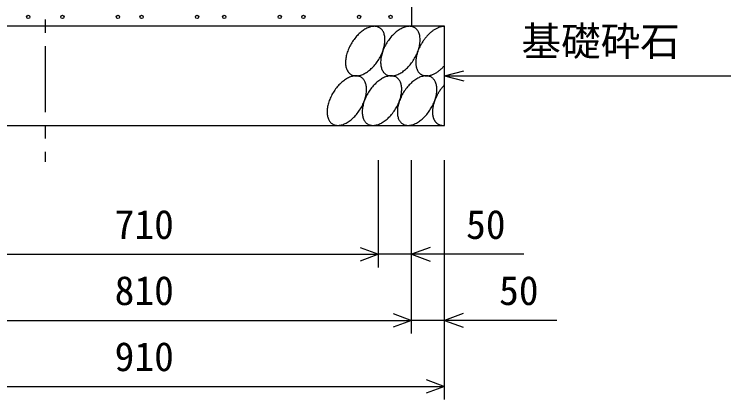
# Model space of a CAD drawing. Units: millimetres, scale not verified. Extents: x -16800 to 16800, y -5940 to 5940.
# Drawn here: x 7203 to 8288, y 2284 to 2867 of the extents above; entities that cross this region are included whole.
import ezdxf
from ezdxf.enums import TextEntityAlignment as Align

# ---------------------------------------------------------------- set-up
doc = ezdxf.new("R2010")
doc.units = ezdxf.units.MM
doc.header["$LTSCALE"] = 20
doc.linetypes.add('CHAIN1', pattern=[8, 5, -1, 1, -1])
for name, color, linetype, lineweight in [('0-0_DIM', 7, 'Continuous', 25), ('0-2_HATCH', 6, 'Continuous', 25), ('0-5_OUTLINE', 3, 'Continuous', 25)]:
    doc.layers.add(name, color=color, linetype=linetype, lineweight=lineweight)
doc.styles.add('ＭＳ ゴシック', font='')
doc.styles.get('ＭＳ ゴシック').set_extended_font_data('MS Gothic')

msp = doc.modelspace()

# ---------------------------------------------------------------- linework, layer by layer
at = {"layer": '0-0_DIM', "linetype": 'CHAIN1'}
msp.add_line((7250, 3618.77), (7250, 2643.47), dxfattribs=at)
at = {"layer": '0-0_DIM'}
for p, q in [((7855, 2773.62), (7883.98, 2781.39)), ((7855, 2773.62), (8288.31, 2773.62)), ((7855, 2773.62), (7883.98, 2765.86)), ((7755, 2483.61), (7755, 2645.95)), ((7805, 2383.61), (7805, 2645.95)), ((7855, 2283.61), (7855, 2645.95)), ((7045, 2503.61), (7755, 2503.61)), ((7975, 2503.61), (7755, 2503.61)), ((6995, 2403.61), (7805, 2403.61)), ((8025, 2403.61), (7805, 2403.61)), ((6945, 2303.61), (7855, 2303.61))]:
    msp.add_line(p, q, dxfattribs=at)
for points in [[(7726.81, 2513.87), (7755, 2503.61), (7726.81, 2493.34)], [(7833.19, 2513.87), (7805, 2503.61), (7833.19, 2493.34)], [(7776.81, 2413.87), (7805, 2403.61), (7776.81, 2393.34)], [(7883.19, 2413.87), (7855, 2403.61), (7883.19, 2393.34)], [(7826.81, 2313.87), (7855, 2303.61), (7826.81, 2293.34)]]:
    msp.add_lwpolyline(points, dxfattribs=at)
at = {"layer": '0-2_HATCH'}
for points in [[(7756.5, 2846.4), (7755.5, 2846.98), (7754.4, 2847.47), (7753.3, 2847.88), (7752.1, 2848.19), (7750.9, 2848.42), (7749.7, 2848.55), (7748.4, 2848.6), (7747.1, 2848.55), (7745.7, 2848.42), (7744.3, 2848.19), (7742.9, 2847.88), (7741.5, 2847.47), (7740.1, 2846.98), (7738.6, 2846.41), (7737.2, 2845.74), (7735.7, 2845), (7734.2, 2844.17), (7732.8, 2843.26), (7731.3, 2842.28), (7729.8, 2841.22), (7728.4, 2840.09), (7727, 2838.88), (7725.6, 2837.61), (7724.2, 2836.28), (7722.8, 2834.89), (7721.5, 2833.44), (7720.2, 2831.93), (7718.9, 2830.38), (7717.7, 2828.78), (7716.5, 2827.13), (7715.4, 2825.45), (7714.3, 2823.73), (7713.2, 2821.98), (7712.2, 2820.21), (7711.3, 2818.41), (7710.4, 2816.6), (7709.6, 2814.77), (7708.8, 2812.94), (7708.1, 2811.1)], [(7763.9, 2834.89), (7763.6, 2836.28), (7763.2, 2837.61), (7762.7, 2838.88), (7762.2, 2840.08), (7761.5, 2841.22), (7760.9, 2842.28), (7760.1, 2843.26), (7759.3, 2844.17), (7758.4, 2845), (7757.5, 2845.74), (7756.5, 2846.4)], [(7809.7, 2846.4), (7808.7, 2846.98), (7807.6, 2847.47), (7806.5, 2847.88), (7805.3, 2848.19), (7804.1, 2848.42), (7802.9, 2848.55), (7801.6, 2848.6), (7800.3, 2848.55), (7798.9, 2848.42), (7797.5, 2848.19), (7796.1, 2847.88), (7794.7, 2847.47), (7793.3, 2846.98), (7791.8, 2846.41), (7790.4, 2845.74), (7788.9, 2845), (7787.4, 2844.17), (7786, 2843.26), (7784.5, 2842.28), (7783, 2841.22), (7781.6, 2840.09), (7780.2, 2838.88), (7778.8, 2837.61), (7777.4, 2836.28), (7776, 2834.89), (7774.7, 2833.44), (7773.4, 2831.93), (7772.1, 2830.38), (7770.9, 2828.78), (7769.7, 2827.13), (7768.6, 2825.45), (7767.5, 2823.73), (7766.4, 2821.98), (7765.4, 2820.21), (7764.5, 2818.41), (7763.6, 2816.6), (7762.8, 2814.77), (7762, 2812.94), (7761.3, 2811.1)], [(7817.2, 2834.89), (7816.8, 2836.28), (7816.4, 2837.61), (7815.9, 2838.88), (7815.4, 2840.08), (7814.7, 2841.22), (7814.1, 2842.28), (7813.3, 2843.26), (7812.5, 2844.17), (7811.6, 2845), (7810.7, 2845.74), (7809.7, 2846.4)], [(7855, 2848.6), (7854.1, 2848.59), (7853.3, 2848.54), (7852.4, 2848.45), (7851.5, 2848.33), (7850.6, 2848.16), (7849.7, 2847.96), (7848.8, 2847.72), (7847.8, 2847.44), (7846.9, 2847.13), (7845.9, 2846.78), (7845, 2846.39), (7844, 2845.96), (7843.1, 2845.5), (7842.1, 2845.01), (7841.2, 2844.48), (7840.2, 2843.91), (7839.2, 2843.31), (7838.3, 2842.68), (7837.3, 2842.02), (7836.4, 2841.32), (7835.4, 2840.59), (7834.5, 2839.83), (7833.6, 2839.05), (7832.7, 2838.23), (7831.7, 2837.39), (7830.8, 2836.51), (7829.9, 2835.62), (7829.1, 2834.7), (7828.2, 2833.75), (7827.3, 2832.78), (7826.5, 2831.79), (7825.7, 2830.77), (7824.8, 2829.74), (7824, 2828.69), (7823.3, 2827.61), (7822.5, 2826.53), (7821.8, 2825.42), (7821, 2824.3), (7820.3, 2823.17)], [(7730.8, 2775.79), (7732.3, 2776.45), (7733.8, 2777.2), (7735.2, 2778.02), (7736.7, 2778.93), (7738.2, 2779.92), (7739.6, 2780.98), (7741, 2782.11), (7742.5, 2783.31), (7743.9, 2784.58), (7745.3, 2785.91), (7746.6, 2787.31), (7748, 2788.76), (7749.3, 2790.26), (7750.5, 2791.82), (7751.8, 2793.42), (7752.9, 2795.06), (7754.1, 2796.74), (7755.2, 2798.46), (7756.2, 2800.21), (7757.2, 2801.98), (7758.2, 2803.78), (7759, 2805.59), (7759.9, 2807.42), (7760.6, 2809.26), (7761.3, 2811.1), (7762, 2812.94), (7762.5, 2814.77), (7763, 2816.6), (7763.5, 2818.41), (7763.8, 2820.21), (7764.1, 2821.98), (7764.4, 2823.73), (7764.5, 2825.45), (7764.6, 2827.13), (7764.6, 2828.77), (7764.6, 2830.37), (7764.4, 2831.93), (7764.2, 2833.43), (7763.9, 2834.89)], [(7784, 2775.79), (7785.5, 2776.45), (7787, 2777.2), (7788.4, 2778.02), (7789.9, 2778.93), (7791.4, 2779.92), (7792.8, 2780.98), (7794.3, 2782.11), (7795.7, 2783.31), (7797.1, 2784.58), (7798.5, 2785.91), (7799.8, 2787.31), (7801.2, 2788.76), (7802.5, 2790.26), (7803.7, 2791.82), (7805, 2793.42), (7806.1, 2795.06), (7807.3, 2796.74), (7808.4, 2798.46), (7809.4, 2800.21), (7810.4, 2801.98), (7811.4, 2803.78), (7812.2, 2805.59), (7813.1, 2807.42), (7813.8, 2809.26), (7814.5, 2811.1), (7815.2, 2812.94), (7815.7, 2814.77), (7816.3, 2816.6), (7816.7, 2818.41), (7817.1, 2820.21), (7817.4, 2821.98), (7817.6, 2823.73), (7817.7, 2825.45), (7817.8, 2827.13), (7817.8, 2828.77), (7817.8, 2830.37), (7817.6, 2831.93), (7817.4, 2833.43), (7817.2, 2834.89)], [(7820.3, 2823.17), (7819.7, 2822.03), (7819, 2820.87), (7818.4, 2819.7), (7817.8, 2818.53), (7817.2, 2817.35), (7816.6, 2816.16), (7816.1, 2814.96), (7815.6, 2813.77), (7815.1, 2812.57), (7814.6, 2811.36), (7814.2, 2810.16), (7813.8, 2808.96), (7813.4, 2807.76), (7813.1, 2806.56), (7812.8, 2805.37), (7812.5, 2804.19), (7812.2, 2803.01), (7812, 2801.84), (7811.8, 2800.68), (7811.6, 2799.53), (7811.5, 2798.39), (7811.4, 2797.26), (7811.3, 2796.15), (7811.3, 2795.06), (7811.2, 2793.98), (7811.3, 2792.92), (7811.3, 2791.88), (7811.4, 2790.85), (7811.5, 2789.85), (7811.6, 2788.87), (7811.8, 2787.91), (7812, 2786.98), (7812.2, 2786.07), (7812.5, 2785.19), (7812.8, 2784.33), (7813.1, 2783.5), (7813.4, 2782.7), (7813.8, 2781.93), (7814.2, 2781.19)], [(7708.1, 2811.1), (7707.5, 2809.26), (7706.9, 2807.42), (7706.4, 2805.6), (7706, 2803.78), (7705.6, 2801.99), (7705.3, 2800.21), (7705.1, 2798.47), (7704.9, 2796.75), (7704.8, 2795.07), (7704.8, 2793.42), (7704.9, 2791.82), (7705, 2790.26), (7705.2, 2788.76), (7705.5, 2787.31), (7705.8, 2785.91), (7706.3, 2784.58), (7706.7, 2783.31), (7707.3, 2782.11), (7707.9, 2780.98), (7708.6, 2779.92), (7709.3, 2778.93), (7710.1, 2778.03), (7711, 2777.2), (7711.9, 2776.45), (7712.9, 2775.79), (7713.9, 2775.21), (7715, 2774.72), (7716.1, 2774.32), (7717.3, 2774), (7718.5, 2773.78), (7719.8, 2773.64), (7721.1, 2773.6), (7722.4, 2773.64), (7723.7, 2773.78), (7725.1, 2774), (7726.5, 2774.32), (7727.9, 2774.72), (7729.4, 2775.21), (7730.8, 2775.79)], [(7761.3, 2811.1), (7760.7, 2809.26), (7760.1, 2807.42), (7759.6, 2805.6), (7759.2, 2803.78), (7758.8, 2801.99), (7758.5, 2800.21), (7758.3, 2798.47), (7758.1, 2796.75), (7758, 2795.07), (7758, 2793.42), (7758.1, 2791.82), (7758.2, 2790.26), (7758.4, 2788.76), (7758.7, 2787.31), (7759.1, 2785.91), (7759.5, 2784.58), (7760, 2783.31), (7760.5, 2782.11), (7761.1, 2780.98), (7761.8, 2779.92), (7762.5, 2778.93), (7763.4, 2778.03), (7764.2, 2777.2), (7765.1, 2776.45), (7766.1, 2775.79), (7767.1, 2775.21), (7768.2, 2774.72), (7769.4, 2774.32), (7770.5, 2774), (7771.7, 2773.78), (7773, 2773.64), (7774.3, 2773.6), (7775.6, 2773.64), (7777, 2773.78), (7778.3, 2774), (7779.7, 2774.32), (7781.2, 2774.72), (7782.6, 2775.21), (7784, 2775.79)], [(7845, 2780.21), (7845.9, 2780.91), (7846.9, 2781.64), (7847.8, 2782.4), (7848.8, 2783.19), (7849.7, 2784.01), (7850.6, 2784.85), (7851.5, 2785.72), (7852.4, 2786.62), (7853.3, 2787.55), (7854.1, 2788.49), (7855, 2789.46)], [(7814.2, 2781.19), (7814.6, 2780.48), (7815.1, 2779.8), (7815.6, 2779.16), (7816.1, 2778.54), (7816.6, 2777.96), (7817.2, 2777.42), (7817.8, 2776.91), (7818.4, 2776.43), (7819, 2775.99), (7819.7, 2775.58), (7820.3, 2775.22), (7821, 2774.89), (7821.8, 2774.59), (7822.5, 2774.33), (7823.3, 2774.12), (7824, 2773.94), (7824.8, 2773.79), (7825.7, 2773.69), (7826.5, 2773.62), (7827.3, 2773.6), (7828.2, 2773.61), (7829.1, 2773.66), (7829.9, 2773.75), (7830.8, 2773.88), (7831.7, 2774.04), (7832.7, 2774.24), (7833.6, 2774.49), (7834.5, 2774.77), (7835.4, 2775.08), (7836.4, 2775.44), (7837.3, 2775.83), (7838.3, 2776.25), (7839.2, 2776.72), (7840.2, 2777.21), (7841.2, 2777.75), (7842.1, 2778.31), (7843.1, 2778.91), (7844, 2779.55), (7845, 2780.21)], [(7728.7, 2771.41), (7727.6, 2771.99), (7726.5, 2772.48), (7725.4, 2772.89), (7724.2, 2773.2), (7723, 2773.43), (7721.8, 2773.56), (7720.5, 2773.61), (7719.2, 2773.56), (7717.8, 2773.43), (7716.4, 2773.2), (7715, 2772.89), (7713.6, 2772.48), (7712.2, 2771.99), (7710.7, 2771.42), (7709.3, 2770.75), (7707.8, 2770.01), (7706.3, 2769.18), (7704.9, 2768.27), (7703.4, 2767.29), (7702, 2766.23), (7700.5, 2765.1), (7699.1, 2763.89), (7697.7, 2762.62), (7696.3, 2761.29), (7694.9, 2759.9), (7693.6, 2758.45), (7692.3, 2756.94), (7691, 2755.39), (7689.8, 2753.79), (7688.6, 2752.14), (7687.5, 2750.46), (7686.4, 2748.74), (7685.3, 2746.99), (7684.3, 2745.22), (7683.4, 2743.42), (7682.5, 2741.61), (7681.7, 2739.78), (7680.9, 2737.95), (7680.2, 2736.11)], [(7736.1, 2759.89), (7735.7, 2761.29), (7735.3, 2762.62), (7734.8, 2763.89), (7734.3, 2765.09), (7733.6, 2766.23), (7733, 2767.29), (7732.2, 2768.27), (7731.4, 2769.18), (7730.5, 2770.01), (7729.6, 2770.75), (7728.7, 2771.41)], [(7781.9, 2771.41), (7780.8, 2771.99), (7779.7, 2772.48), (7778.6, 2772.89), (7777.5, 2773.2), (7776.2, 2773.43), (7775, 2773.56), (7773.7, 2773.61), (7772.4, 2773.56), (7771, 2773.43), (7769.6, 2773.2), (7768.2, 2772.89), (7766.8, 2772.48), (7765.4, 2771.99), (7763.9, 2771.42), (7762.5, 2770.75), (7761, 2770.01), (7759.5, 2769.18), (7758.1, 2768.27), (7756.6, 2767.29), (7755.2, 2766.23), (7753.7, 2765.1), (7752.3, 2763.89), (7750.9, 2762.62), (7749.5, 2761.29), (7748.1, 2759.9), (7746.8, 2758.45), (7745.5, 2756.94), (7744.2, 2755.39), (7743, 2753.79), (7741.8, 2752.14), (7740.7, 2750.46), (7739.6, 2748.74), (7738.5, 2746.99), (7737.6, 2745.22), (7736.6, 2743.42), (7735.7, 2741.61), (7734.9, 2739.78), (7734.1, 2737.95), (7733.4, 2736.11)], [(7789.3, 2759.89), (7788.9, 2761.29), (7788.5, 2762.62), (7788, 2763.89), (7787.5, 2765.09), (7786.9, 2766.23), (7786.2, 2767.29), (7785.4, 2768.27), (7784.6, 2769.18), (7783.8, 2770.01), (7782.8, 2770.75), (7781.9, 2771.41)], [(7835.1, 2771.41), (7834, 2771.99), (7833, 2772.48), (7831.8, 2772.89), (7830.7, 2773.2), (7829.4, 2773.43), (7828.2, 2773.56), (7826.9, 2773.61), (7825.6, 2773.56), (7824.2, 2773.43), (7822.9, 2773.2), (7821.5, 2772.89), (7820, 2772.48), (7818.6, 2771.99), (7817.1, 2771.42), (7815.7, 2770.75), (7814.2, 2770.01), (7812.8, 2769.18), (7811.3, 2768.27), (7809.8, 2767.29), (7808.4, 2766.23), (7806.9, 2765.1), (7805.5, 2763.89), (7804.1, 2762.62), (7802.7, 2761.29), (7801.3, 2759.9), (7800, 2758.45), (7798.7, 2756.94), (7797.5, 2755.39), (7796.2, 2753.79), (7795, 2752.14), (7793.9, 2750.46), (7792.8, 2748.74), (7791.8, 2746.99), (7790.8, 2745.22), (7789.8, 2743.42), (7788.9, 2741.61), (7788.1, 2739.78), (7787.4, 2737.95), (7786.6, 2736.11)], [(7842.5, 2759.89), (7842.1, 2761.29), (7841.7, 2762.62), (7841.2, 2763.89), (7840.7, 2765.09), (7840.1, 2766.23), (7839.4, 2767.29), (7838.6, 2768.27), (7837.8, 2769.18), (7837, 2770.01), (7836, 2770.75), (7835.1, 2771.41)], [(7702.9, 2700.8), (7704.4, 2701.46), (7705.9, 2702.21), (7707.3, 2703.03), (7708.8, 2703.94), (7710.3, 2704.93), (7711.7, 2705.99), (7713.2, 2707.12), (7714.6, 2708.32), (7716, 2709.59), (7717.4, 2710.92), (7718.7, 2712.32), (7720.1, 2713.77), (7721.4, 2715.27), (7722.6, 2716.83), (7723.9, 2718.43), (7725, 2720.07), (7726.2, 2721.75), (7727.3, 2723.47), (7728.3, 2725.22), (7729.3, 2726.99), (7730.3, 2728.79), (7731.1, 2730.6), (7732, 2732.43), (7732.7, 2734.26), (7733.4, 2736.1), (7734.1, 2737.94), (7734.6, 2739.78), (7735.2, 2741.61), (7735.6, 2743.42), (7736, 2745.22), (7736.3, 2746.99), (7736.5, 2748.74), (7736.6, 2750.46), (7736.7, 2752.14), (7736.7, 2753.78), (7736.7, 2755.38), (7736.5, 2756.94), (7736.3, 2758.44), (7736.1, 2759.89)], [(7756.2, 2700.8), (7757.6, 2701.46), (7759.1, 2702.21), (7760.5, 2703.03), (7762, 2703.94), (7763.5, 2704.93), (7764.9, 2705.99), (7766.4, 2707.12), (7767.8, 2708.32), (7769.2, 2709.59), (7770.6, 2710.92), (7771.9, 2712.32), (7773.3, 2713.77), (7774.6, 2715.27), (7775.8, 2716.83), (7777.1, 2718.43), (7778.3, 2720.07), (7779.4, 2721.75), (7780.5, 2723.47), (7781.5, 2725.22), (7782.5, 2726.99), (7783.5, 2728.79), (7784.4, 2730.6), (7785.2, 2732.43), (7785.9, 2734.26), (7786.6, 2736.1), (7787.3, 2737.94), (7787.9, 2739.78), (7788.4, 2741.61), (7788.8, 2743.42), (7789.2, 2745.22), (7789.5, 2746.99), (7789.7, 2748.74), (7789.8, 2750.46), (7789.9, 2752.14), (7789.9, 2753.78), (7789.9, 2755.38), (7789.7, 2756.94), (7789.5, 2758.44), (7789.3, 2759.89)], [(7809.4, 2700.8), (7810.8, 2701.46), (7812.3, 2702.21), (7813.8, 2703.03), (7815.2, 2703.94), (7816.7, 2704.93), (7818.1, 2705.99), (7819.6, 2707.12), (7821, 2708.32), (7822.4, 2709.59), (7823.8, 2710.92), (7825.2, 2712.32), (7826.5, 2713.77), (7827.8, 2715.27), (7829.1, 2716.83), (7830.3, 2718.43), (7831.5, 2720.07), (7832.6, 2721.75), (7833.7, 2723.47), (7834.7, 2725.22), (7835.7, 2726.99), (7836.7, 2728.79), (7837.6, 2730.6), (7838.4, 2732.43), (7839.2, 2734.26), (7839.9, 2736.1), (7840.5, 2737.94), (7841.1, 2739.78), (7841.6, 2741.61), (7842, 2743.42), (7842.4, 2745.22), (7842.7, 2746.99), (7842.9, 2748.74), (7843.1, 2750.46), (7843.1, 2752.14), (7843.2, 2753.78), (7843.1, 2755.38), (7843, 2756.94), (7842.8, 2758.44), (7842.5, 2759.89)], [(7855, 2760.36), (7854.5, 2759.83), (7854, 2759.29), (7853.5, 2758.75), (7853, 2758.19), (7852.5, 2757.63), (7852, 2757.06), (7851.5, 2756.49), (7851.1, 2755.91), (7850.6, 2755.32), (7850.1, 2754.72), (7849.7, 2754.12), (7849.2, 2753.51), (7848.8, 2752.9), (7848.3, 2752.28), (7847.9, 2751.65), (7847.5, 2751.02), (7847.1, 2750.39), (7846.6, 2749.75), (7846.2, 2749.1), (7845.8, 2748.45), (7845.4, 2747.8), (7845.1, 2747.14), (7844.7, 2746.48), (7844.3, 2745.81), (7843.9, 2745.15), (7843.6, 2744.48), (7843.2, 2743.8), (7842.9, 2743.12), (7842.5, 2742.45), (7842.2, 2741.77), (7841.9, 2741.08), (7841.6, 2740.4), (7841.3, 2739.71), (7841, 2739.02), (7840.7, 2738.34), (7840.4, 2737.65), (7840.2, 2736.96), (7839.9, 2736.27), (7839.7, 2735.58)], [(7680.2, 2736.11), (7679.6, 2734.27), (7679, 2732.43), (7678.5, 2730.61), (7678.1, 2728.79), (7677.7, 2727), (7677.4, 2725.22), (7677.2, 2723.47), (7677, 2721.76), (7676.9, 2720.07), (7676.9, 2718.43), (7677, 2716.83), (7677.1, 2715.27), (7677.3, 2713.77), (7677.6, 2712.32), (7678, 2710.92), (7678.4, 2709.59), (7678.9, 2708.32), (7679.4, 2707.12), (7680, 2705.99), (7680.7, 2704.93), (7681.5, 2703.94), (7682.3, 2703.04), (7683.1, 2702.21), (7684, 2701.46), (7685, 2700.8), (7686.1, 2700.22), (7687.1, 2699.73), (7688.3, 2699.33), (7689.4, 2699.01), (7690.6, 2698.79), (7691.9, 2698.65), (7693.2, 2698.61), (7694.5, 2698.65), (7695.9, 2698.79), (7697.2, 2699.01), (7698.6, 2699.33), (7700.1, 2699.73), (7701.5, 2700.22), (7702.9, 2700.8)], [(7733.4, 2736.11), (7732.8, 2734.27), (7732.2, 2732.43), (7731.7, 2730.61), (7731.3, 2728.79), (7730.9, 2727), (7730.6, 2725.22), (7730.4, 2723.47), (7730.2, 2721.76), (7730.2, 2720.07), (7730.1, 2718.43), (7730.2, 2716.83), (7730.3, 2715.27), (7730.5, 2713.77), (7730.8, 2712.32), (7731.2, 2710.92), (7731.6, 2709.59), (7732.1, 2708.32), (7732.6, 2707.12), (7733.2, 2705.99), (7733.9, 2704.93), (7734.7, 2703.94), (7735.5, 2703.04), (7736.3, 2702.21), (7737.3, 2701.46), (7738.2, 2700.8), (7739.3, 2700.22), (7740.3, 2699.73), (7741.5, 2699.33), (7742.6, 2699.01), (7743.9, 2698.79), (7745.1, 2698.65), (7746.4, 2698.61), (7747.7, 2698.65), (7749.1, 2698.79), (7750.4, 2699.01), (7751.8, 2699.33), (7753.3, 2699.73), (7754.7, 2700.22), (7756.2, 2700.8)], [(7786.6, 2736.11), (7786, 2734.27), (7785.4, 2732.43), (7784.9, 2730.61), (7784.5, 2728.79), (7784.1, 2727), (7783.8, 2725.22), (7783.6, 2723.47), (7783.5, 2721.76), (7783.4, 2720.07), (7783.4, 2718.43), (7783.4, 2716.83), (7783.5, 2715.27), (7783.8, 2713.77), (7784, 2712.32), (7784.4, 2710.92), (7784.8, 2709.59), (7785.3, 2708.32), (7785.8, 2707.12), (7786.4, 2705.99), (7787.1, 2704.93), (7787.9, 2703.94), (7788.7, 2703.04), (7789.5, 2702.21), (7790.5, 2701.46), (7791.4, 2700.8), (7792.5, 2700.22), (7793.5, 2699.73), (7794.7, 2699.33), (7795.8, 2699.01), (7797.1, 2698.79), (7798.3, 2698.65), (7799.6, 2698.61), (7800.9, 2698.65), (7802.3, 2698.79), (7803.7, 2699.01), (7805.1, 2699.33), (7806.5, 2699.73), (7807.9, 2700.22), (7809.4, 2700.8)], [(7839.7, 2735.58), (7839.4, 2734.89), (7839.2, 2734.2), (7839, 2733.51), (7838.8, 2732.82), (7838.6, 2732.14), (7838.4, 2731.45), (7838.2, 2730.77), (7838, 2730.09), (7837.8, 2729.41), (7837.7, 2728.73), (7837.5, 2728.05), (7837.4, 2727.38), (7837.3, 2726.71), (7837.2, 2726.04), (7837.1, 2725.38), (7837, 2724.72), (7836.9, 2724.07), (7836.8, 2723.42), (7836.7, 2722.77), (7836.7, 2722.13), (7836.6, 2721.49), (7836.6, 2720.86), (7836.6, 2720.23), (7836.6, 2719.61), (7836.6, 2718.99), (7836.6, 2718.38), (7836.6, 2717.77), (7836.6, 2717.17), (7836.6, 2716.58), (7836.7, 2716), (7836.7, 2715.42), (7836.8, 2714.85), (7836.9, 2714.28), (7837, 2713.72), (7837.1, 2713.17), (7837.2, 2712.63), (7837.3, 2712.1), (7837.4, 2711.57), (7837.5, 2711.05)], [(7837.5, 2711.05), (7837.7, 2710.55), (7837.8, 2710.05), (7838, 2709.55), (7838.2, 2709.07), (7838.4, 2708.6), (7838.6, 2708.13), (7838.8, 2707.68), (7839, 2707.23), (7839.2, 2706.8), (7839.4, 2706.37), (7839.7, 2705.96), (7839.9, 2705.55), (7840.2, 2705.16), (7840.4, 2704.77), (7840.7, 2704.4), (7841, 2704.04), (7841.3, 2703.68), (7841.6, 2703.34), (7841.9, 2703.01), (7842.2, 2702.69), (7842.5, 2702.39), (7842.9, 2702.09), (7843.2, 2701.81), (7843.6, 2701.53), (7843.9, 2701.27), (7844.3, 2701.02), (7844.7, 2700.78), (7845.1, 2700.56), (7845.4, 2700.35), (7845.8, 2700.14), (7846.2, 2699.95), (7846.6, 2699.78), (7847.1, 2699.61), (7847.5, 2699.46), (7847.9, 2699.32), (7848.3, 2699.19), (7848.8, 2699.08), (7849.2, 2698.97), (7849.7, 2698.88)], [(7849.7, 2698.88), (7850.1, 2698.81), (7850.6, 2698.74), (7851.1, 2698.69), (7851.5, 2698.65), (7852, 2698.62), (7852.5, 2698.61), (7853, 2698.61), (7853.5, 2698.62), (7854, 2698.64), (7854.5, 2698.68), (7855, 2698.73)]]:
    msp.add_lwpolyline(points, dxfattribs=at)
for centre in [(7224.08, 2862.77), (7275.92, 2862.77), (7360.03, 2862.77), (7395.92, 2862.77), (7480.03, 2862.77), (7521.14, 2862.77), (7605.26, 2862.77), (7641.14, 2862.77), (7725.26, 2862.77), (7773.07, 2862.77)]:
    msp.add_circle(centre, 2.5, dxfattribs=at)
at = {"layer": '0-5_OUTLINE'}
for p, q in [((7805, 2948.62), (7805, 2848.62)), ((7855, 2848.62), (6945, 2848.62))]:
    msp.add_line(p, q, dxfattribs=at)
msp.add_lwpolyline([(6945, 2698.62), (7855, 2698.62), (7855, 2848.62)], dxfattribs=at)

# ---------------------------------------------------------------- texts
at = {"layer": '0-0_DIM', "style": 'ＭＳ ゴシック'}
for s, p in [('基礎砕石', (7971.32, 2790.79)), ('710', (7355, 2513.61)), ('50', (7887.44, 2513.61)), ('810', (7355, 2413.61)), ('50', (7937.44, 2413.61)), ('910', (7355, 2313.61))]:
    msp.add_text(s, height=43.99, dxfattribs=at).set_placement(p, align=Align.BOTTOM_LEFT)

doc.saveas('drawing.dxf')
